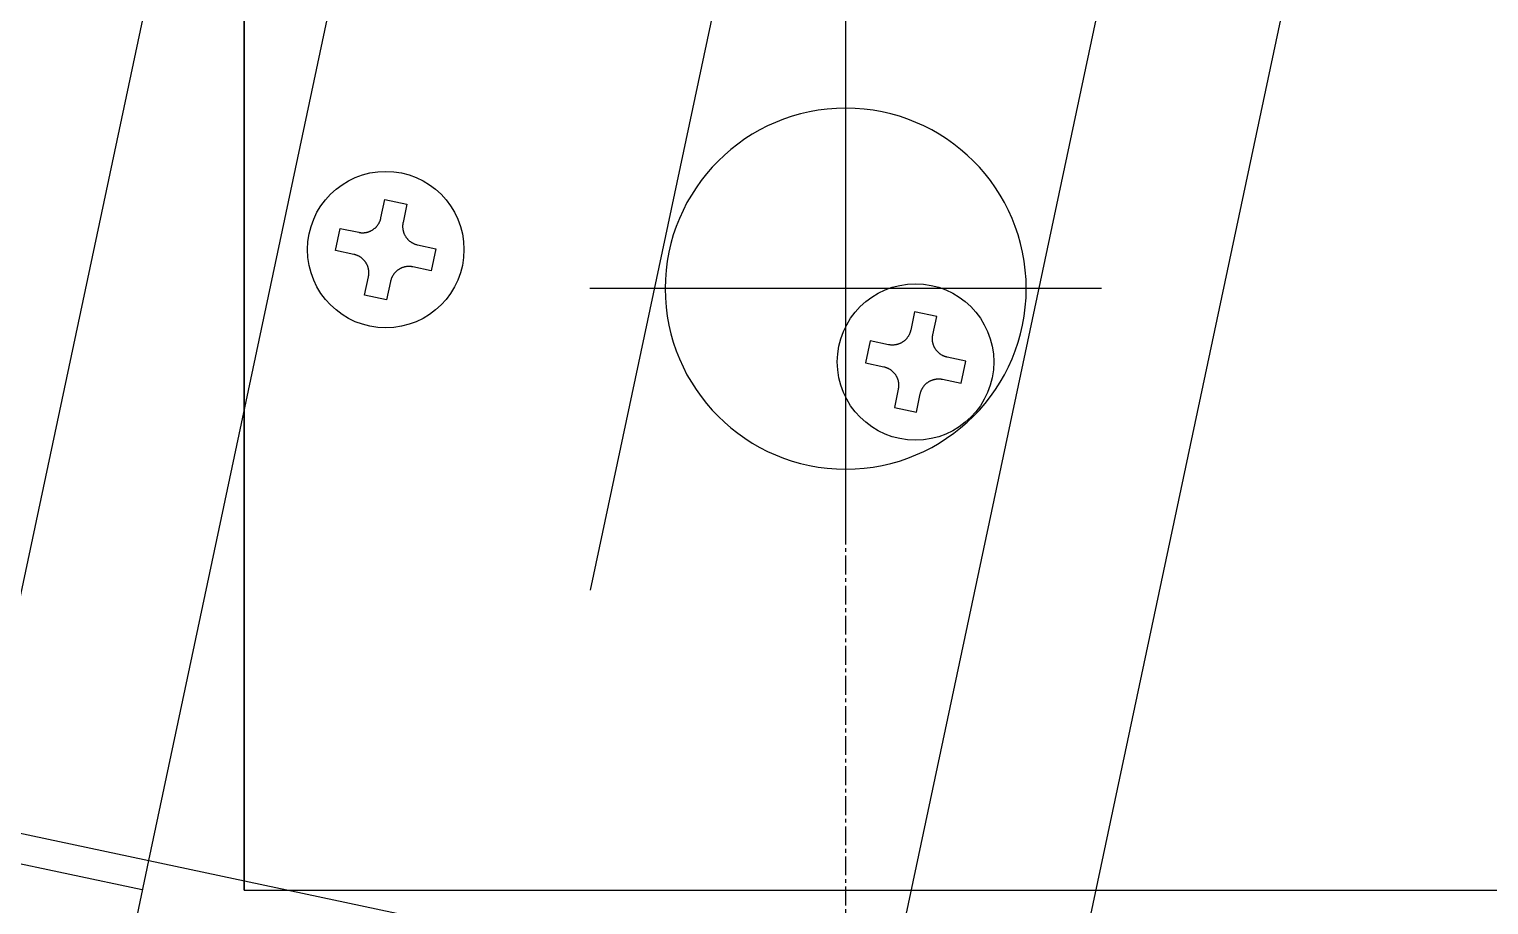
# Model space of a CAD drawing. Extents: x -668440 to 1010955, y -1678500 to 210463.
# Drawn here: x -486829 to -485859, y -898138 to -897556 of the extents above; entities that cross this region are included whole.
import ezdxf

# ---------------------------------------------------------------- set-up
doc = ezdxf.new("R2010")
doc.units = 0
doc.header["$MEASUREMENT"] = 0
doc.linetypes.add('CENTER', pattern=[2, 1.25, -0.25, 0.25, -0.25])
doc.layers.get('0').update_dxf_attribs({"color": 3, "linetype": 'CONTINUOUS'})
for name, color, linetype in [('100', 5, 'CENTER'), ('BOLT', 4, 'CONTINUOUS'), ('C400-N16-4M22_d', 7, 'CONTINUOUS'), ('chole', 7, 'CONTINUOUS'), ('cwr_d', 7, 'CONTINUOUS'), ('注記', 3, 'CONTINUOUS')]:
    doc.layers.add(name, color=color, linetype=linetype)

# ---------------------------------------------------------------- blocks, each defined once
blk = doc.blocks.new('tc02')
at = {"layer": '注記', "color": 4}
blk.add_line((-18602.46, 32824.251), (-18602.46, 32699.284), dxfattribs=at)
at = {"layer": '注記', "color": 4, "linetype": 'Continuous'}
for p, q in [((-18639.46, 32787.617), (-18639.46, 32677.617)), ((-18565.46, 32787.617), (-18565.46, 32677.617)), ((-18627.46, 32765.617), (-18627.46, 32675.617)), ((-18577.46, 32765.617), (-18577.46, 32675.617)), ((-18621.21, 32721.867), (-18619.71, 32721.867)), ((-18621.21, 32720.617), (-18621.21, 32721.867)), ((-18619.71, 32721.867), (-18619.71, 32720.617)), ((-18583.71, 32721.867), (-18585.21, 32721.867)), ((-18585.21, 32721.867), (-18585.21, 32720.617)), ((-18583.71, 32720.617), (-18583.71, 32721.867)), ((-18621.214, 32720.525), (-18621.212, 32720.556)), ((-18621.212, 32720.556), (-18621.211, 32720.586)), ((-18621.211, 32720.586), (-18621.21, 32720.617)), ((-18619.71, 32720.617), (-18619.71, 32720.586)), ((-18619.71, 32720.586), (-18619.709, 32720.556)), ((-18619.709, 32720.556), (-18619.707, 32720.525)), ((-18585.212, 32720.556), (-18585.214, 32720.525)), ((-18585.211, 32720.586), (-18585.212, 32720.556)), ((-18585.21, 32720.617), (-18585.211, 32720.586)), ((-18583.71, 32720.586), (-18583.71, 32720.617)), ((-18583.709, 32720.556), (-18583.71, 32720.586)), ((-18583.707, 32720.525), (-18583.709, 32720.556)), ((-18621.792, 32719.561), (-18621.766, 32719.577)), ((-18621.766, 32719.577), (-18621.741, 32719.595)), ((-18621.741, 32719.595), (-18621.716, 32719.613)), ((-18621.716, 32719.613), (-18621.691, 32719.631)), ((-18621.691, 32719.631), (-18621.667, 32719.65)), ((-18621.667, 32719.65), (-18621.644, 32719.67)), ((-18621.644, 32719.67), (-18621.621, 32719.691)), ((-18621.621, 32719.691), (-18621.598, 32719.711)), ((-18621.598, 32719.711), (-18621.576, 32719.733)), ((-18621.576, 32719.733), (-18621.555, 32719.755)), ((-18621.555, 32719.755), (-18621.534, 32719.777)), ((-18621.534, 32719.777), (-18621.514, 32719.8)), ((-18621.514, 32719.8), (-18621.494, 32719.824)), ((-18621.494, 32719.824), (-18621.475, 32719.848)), ((-18621.475, 32719.848), (-18621.456, 32719.872)), ((-18621.456, 32719.872), (-18621.438, 32719.897)), ((-18621.438, 32719.897), (-18621.421, 32719.922)), ((-18621.421, 32719.922), (-18621.404, 32719.948)), ((-18621.404, 32719.948), (-18621.388, 32719.974)), ((-18621.388, 32719.974), (-18621.373, 32720.001)), ((-18621.373, 32720.001), (-18621.358, 32720.028)), ((-18621.358, 32720.028), (-18621.344, 32720.055)), ((-18621.344, 32720.055), (-18621.33, 32720.082)), ((-18621.33, 32720.082), (-18621.318, 32720.11)), ((-18621.318, 32720.11), (-18621.306, 32720.139)), ((-18621.306, 32720.139), (-18621.294, 32720.167)), ((-18621.294, 32720.167), (-18621.283, 32720.196)), ((-18621.283, 32720.196), (-18621.273, 32720.225)), ((-18621.273, 32720.225), (-18621.264, 32720.254)), ((-18621.264, 32720.254), (-18621.256, 32720.284)), ((-18621.256, 32720.284), (-18621.248, 32720.313)), ((-18621.248, 32720.313), (-18621.241, 32720.343)), ((-18621.241, 32720.343), (-18621.234, 32720.373)), ((-18621.234, 32720.373), (-18621.229, 32720.403)), ((-18621.229, 32720.403), (-18621.224, 32720.433)), ((-18621.224, 32720.433), (-18621.22, 32720.464)), ((-18621.22, 32720.464), (-18621.216, 32720.494)), ((-18621.216, 32720.494), (-18621.214, 32720.525)), ((-18619.707, 32720.525), (-18619.704, 32720.494)), ((-18619.704, 32720.494), (-18619.701, 32720.464)), ((-18619.701, 32720.464), (-18619.697, 32720.433)), ((-18619.697, 32720.433), (-18619.692, 32720.403)), ((-18619.692, 32720.403), (-18619.686, 32720.373)), ((-18619.686, 32720.373), (-18619.68, 32720.343)), ((-18619.68, 32720.343), (-18619.673, 32720.313)), ((-18619.673, 32720.313), (-18619.665, 32720.284)), ((-18619.665, 32720.284), (-18619.657, 32720.254)), ((-18619.657, 32720.254), (-18619.647, 32720.225)), ((-18619.647, 32720.225), (-18619.637, 32720.196)), ((-18619.637, 32720.196), (-18619.627, 32720.167)), ((-18619.627, 32720.167), (-18619.615, 32720.139)), ((-18619.615, 32720.139), (-18619.603, 32720.11)), ((-18619.603, 32720.11), (-18619.591, 32720.082)), ((-18619.591, 32720.082), (-18619.577, 32720.055)), ((-18619.577, 32720.055), (-18619.563, 32720.028)), ((-18619.563, 32720.028), (-18619.548, 32720.001)), ((-18619.548, 32720.001), (-18619.533, 32719.974)), ((-18619.533, 32719.974), (-18619.517, 32719.948)), ((-18619.517, 32719.948), (-18619.5, 32719.922)), ((-18619.5, 32719.922), (-18619.483, 32719.897)), ((-18619.483, 32719.897), (-18619.465, 32719.872)), ((-18619.465, 32719.872), (-18619.446, 32719.848)), ((-18619.446, 32719.848), (-18619.427, 32719.824)), ((-18619.427, 32719.824), (-18619.407, 32719.8)), ((-18619.407, 32719.8), (-18619.387, 32719.777)), ((-18619.387, 32719.777), (-18619.366, 32719.755)), ((-18619.366, 32719.755), (-18619.344, 32719.733)), ((-18619.344, 32719.733), (-18619.322, 32719.711)), ((-18619.322, 32719.711), (-18619.3, 32719.691)), ((-18619.3, 32719.691), (-18619.277, 32719.67)), ((-18619.277, 32719.67), (-18619.254, 32719.65)), ((-18619.254, 32719.65), (-18619.23, 32719.631)), ((-18619.23, 32719.631), (-18619.205, 32719.613)), ((-18619.205, 32719.613), (-18619.18, 32719.595)), ((-18619.18, 32719.595), (-18619.155, 32719.577)), ((-18619.155, 32719.577), (-18619.129, 32719.561)), ((-18585.766, 32719.577), (-18585.792, 32719.561)), ((-18585.741, 32719.595), (-18585.766, 32719.577)), ((-18585.716, 32719.613), (-18585.741, 32719.595)), ((-18585.691, 32719.631), (-18585.716, 32719.613)), ((-18585.667, 32719.65), (-18585.691, 32719.631)), ((-18585.644, 32719.67), (-18585.667, 32719.65)), ((-18585.621, 32719.691), (-18585.644, 32719.67)), ((-18585.598, 32719.711), (-18585.621, 32719.691)), ((-18585.576, 32719.733), (-18585.598, 32719.711)), ((-18585.555, 32719.755), (-18585.576, 32719.733)), ((-18585.534, 32719.777), (-18585.555, 32719.755)), ((-18585.514, 32719.8), (-18585.534, 32719.777)), ((-18585.494, 32719.824), (-18585.514, 32719.8)), ((-18585.475, 32719.848), (-18585.494, 32719.824)), ((-18585.456, 32719.872), (-18585.475, 32719.848)), ((-18585.438, 32719.897), (-18585.456, 32719.872)), ((-18585.421, 32719.922), (-18585.438, 32719.897)), ((-18585.404, 32719.948), (-18585.421, 32719.922)), ((-18585.388, 32719.974), (-18585.404, 32719.948)), ((-18585.373, 32720.001), (-18585.388, 32719.974)), ((-18585.358, 32720.028), (-18585.373, 32720.001)), ((-18585.344, 32720.055), (-18585.358, 32720.028)), ((-18585.33, 32720.082), (-18585.344, 32720.055)), ((-18585.318, 32720.11), (-18585.33, 32720.082)), ((-18585.306, 32720.139), (-18585.318, 32720.11)), ((-18585.294, 32720.167), (-18585.306, 32720.139)), ((-18585.283, 32720.196), (-18585.294, 32720.167)), ((-18585.273, 32720.225), (-18585.283, 32720.196)), ((-18585.264, 32720.254), (-18585.273, 32720.225)), ((-18585.256, 32720.284), (-18585.264, 32720.254)), ((-18585.248, 32720.313), (-18585.256, 32720.284)), ((-18585.241, 32720.343), (-18585.248, 32720.313)), ((-18585.234, 32720.373), (-18585.241, 32720.343)), ((-18585.229, 32720.403), (-18585.234, 32720.373)), ((-18585.224, 32720.433), (-18585.229, 32720.403)), ((-18585.22, 32720.464), (-18585.224, 32720.433)), ((-18585.216, 32720.494), (-18585.22, 32720.464)), ((-18585.214, 32720.525), (-18585.216, 32720.494)), ((-18583.704, 32720.494), (-18583.707, 32720.525)), ((-18583.701, 32720.464), (-18583.704, 32720.494)), ((-18583.697, 32720.433), (-18583.701, 32720.464)), ((-18583.692, 32720.403), (-18583.697, 32720.433)), ((-18583.687, 32720.373), (-18583.692, 32720.403)), ((-18583.68, 32720.343), (-18583.687, 32720.373)), ((-18583.673, 32720.313), (-18583.68, 32720.343)), ((-18583.665, 32720.284), (-18583.673, 32720.313)), ((-18583.657, 32720.254), (-18583.665, 32720.284)), ((-18583.647, 32720.225), (-18583.657, 32720.254)), ((-18583.637, 32720.196), (-18583.647, 32720.225)), ((-18583.627, 32720.167), (-18583.637, 32720.196)), ((-18583.615, 32720.139), (-18583.627, 32720.167)), ((-18583.603, 32720.11), (-18583.615, 32720.139)), ((-18583.591, 32720.082), (-18583.603, 32720.11)), ((-18583.577, 32720.055), (-18583.591, 32720.082)), ((-18583.563, 32720.028), (-18583.577, 32720.055)), ((-18583.548, 32720.001), (-18583.563, 32720.028)), ((-18583.533, 32719.974), (-18583.548, 32720.001)), ((-18583.517, 32719.948), (-18583.533, 32719.974)), ((-18583.5, 32719.922), (-18583.517, 32719.948)), ((-18583.482, 32719.897), (-18583.5, 32719.922)), ((-18583.465, 32719.872), (-18583.482, 32719.897)), ((-18583.446, 32719.848), (-18583.465, 32719.872)), ((-18583.427, 32719.824), (-18583.446, 32719.848)), ((-18583.407, 32719.8), (-18583.427, 32719.824)), ((-18583.387, 32719.777), (-18583.407, 32719.8)), ((-18583.366, 32719.755), (-18583.387, 32719.777)), ((-18583.344, 32719.733), (-18583.366, 32719.755)), ((-18583.322, 32719.711), (-18583.344, 32719.733)), ((-18583.3, 32719.691), (-18583.322, 32719.711)), ((-18583.277, 32719.67), (-18583.3, 32719.691)), ((-18583.253, 32719.65), (-18583.277, 32719.67)), ((-18583.229, 32719.631), (-18583.253, 32719.65)), ((-18583.205, 32719.613), (-18583.229, 32719.631)), ((-18583.18, 32719.595), (-18583.205, 32719.613)), ((-18583.155, 32719.577), (-18583.18, 32719.595)), ((-18583.129, 32719.561), (-18583.155, 32719.577)), ((-18623.71, 32717.867), (-18623.71, 32719.367)), ((-18623.71, 32719.367), (-18622.46, 32719.367)), ((-18622.46, 32719.367), (-18622.43, 32719.367)), ((-18622.43, 32719.367), (-18622.399, 32719.368)), ((-18622.399, 32719.368), (-18622.368, 32719.37)), ((-18622.368, 32719.37), (-18622.338, 32719.373)), ((-18622.338, 32719.373), (-18622.307, 32719.376)), ((-18622.307, 32719.376), (-18622.277, 32719.38)), ((-18622.277, 32719.38), (-18622.247, 32719.385)), ((-18622.247, 32719.385), (-18622.216, 32719.391)), ((-18622.216, 32719.391), (-18622.187, 32719.397)), ((-18622.187, 32719.397), (-18622.157, 32719.404)), ((-18622.157, 32719.404), (-18622.127, 32719.412)), ((-18622.127, 32719.412), (-18622.097, 32719.42)), ((-18622.097, 32719.42), (-18622.068, 32719.43)), ((-18622.068, 32719.43), (-18622.039, 32719.44)), ((-18622.039, 32719.44), (-18622.01, 32719.45)), ((-18622.01, 32719.45), (-18621.982, 32719.462)), ((-18621.982, 32719.462), (-18621.954, 32719.474)), ((-18621.954, 32719.474), (-18621.926, 32719.487)), ((-18621.926, 32719.487), (-18621.898, 32719.5)), ((-18621.898, 32719.5), (-18621.871, 32719.514)), ((-18621.871, 32719.514), (-18621.844, 32719.529)), ((-18621.844, 32719.529), (-18621.818, 32719.545)), ((-18621.818, 32719.545), (-18621.792, 32719.561)), ((-18619.129, 32719.561), (-18619.103, 32719.545)), ((-18619.103, 32719.545), (-18619.077, 32719.529)), ((-18619.077, 32719.529), (-18619.05, 32719.514)), ((-18619.05, 32719.514), (-18619.023, 32719.5)), ((-18619.023, 32719.5), (-18618.995, 32719.487)), ((-18618.995, 32719.487), (-18618.967, 32719.474)), ((-18618.967, 32719.474), (-18618.939, 32719.462)), ((-18618.939, 32719.462), (-18618.91, 32719.45)), ((-18618.91, 32719.45), (-18618.882, 32719.44)), ((-18618.882, 32719.44), (-18618.853, 32719.43)), ((-18618.853, 32719.43), (-18618.823, 32719.42)), ((-18618.823, 32719.42), (-18618.794, 32719.412)), ((-18618.794, 32719.412), (-18618.764, 32719.404)), ((-18618.764, 32719.404), (-18618.734, 32719.397)), ((-18618.734, 32719.397), (-18618.704, 32719.391)), ((-18618.704, 32719.391), (-18618.674, 32719.385)), ((-18618.674, 32719.385), (-18618.644, 32719.38)), ((-18618.644, 32719.38), (-18618.614, 32719.376)), ((-18618.614, 32719.376), (-18618.583, 32719.373)), ((-18618.583, 32719.373), (-18618.552, 32719.37)), ((-18618.552, 32719.37), (-18618.522, 32719.368)), ((-18618.522, 32719.368), (-18618.491, 32719.367)), ((-18618.491, 32719.367), (-18618.46, 32719.367)), ((-18618.46, 32719.367), (-18617.21, 32719.367)), ((-18617.21, 32719.367), (-18617.21, 32717.867)), ((-18586.46, 32719.367), (-18587.71, 32719.367)), ((-18587.71, 32719.367), (-18587.71, 32717.867)), ((-18586.43, 32719.367), (-18586.46, 32719.367)), ((-18586.399, 32719.368), (-18586.43, 32719.367)), ((-18586.369, 32719.37), (-18586.399, 32719.368)), ((-18586.338, 32719.373), (-18586.369, 32719.37)), ((-18586.307, 32719.376), (-18586.338, 32719.373)), ((-18586.277, 32719.38), (-18586.307, 32719.376)), ((-18586.247, 32719.385), (-18586.277, 32719.38)), ((-18586.216, 32719.391), (-18586.247, 32719.385)), ((-18586.187, 32719.397), (-18586.216, 32719.391)), ((-18586.157, 32719.404), (-18586.187, 32719.397)), ((-18586.127, 32719.412), (-18586.157, 32719.404)), ((-18586.097, 32719.42), (-18586.127, 32719.412)), ((-18586.068, 32719.43), (-18586.097, 32719.42)), ((-18586.039, 32719.44), (-18586.068, 32719.43)), ((-18586.01, 32719.45), (-18586.039, 32719.44)), ((-18585.982, 32719.462), (-18586.01, 32719.45)), ((-18585.954, 32719.474), (-18585.982, 32719.462)), ((-18585.926, 32719.487), (-18585.954, 32719.474)), ((-18585.898, 32719.5), (-18585.926, 32719.487)), ((-18585.871, 32719.514), (-18585.898, 32719.5)), ((-18585.844, 32719.529), (-18585.871, 32719.514)), ((-18585.818, 32719.545), (-18585.844, 32719.529)), ((-18585.792, 32719.561), (-18585.818, 32719.545)), ((-18583.103, 32719.545), (-18583.129, 32719.561)), ((-18583.077, 32719.529), (-18583.103, 32719.545)), ((-18583.05, 32719.514), (-18583.077, 32719.529)), ((-18583.023, 32719.5), (-18583.05, 32719.514)), ((-18582.995, 32719.487), (-18583.023, 32719.5)), ((-18582.967, 32719.474), (-18582.995, 32719.487)), ((-18582.939, 32719.462), (-18582.967, 32719.474)), ((-18582.91, 32719.45), (-18582.939, 32719.462)), ((-18582.882, 32719.44), (-18582.91, 32719.45)), ((-18582.853, 32719.43), (-18582.882, 32719.44)), ((-18582.823, 32719.42), (-18582.853, 32719.43)), ((-18582.794, 32719.412), (-18582.823, 32719.42)), ((-18582.764, 32719.404), (-18582.794, 32719.412)), ((-18582.734, 32719.397), (-18582.764, 32719.404)), ((-18582.704, 32719.391), (-18582.734, 32719.397)), ((-18582.674, 32719.385), (-18582.704, 32719.391)), ((-18582.644, 32719.38), (-18582.674, 32719.385)), ((-18582.613, 32719.376), (-18582.644, 32719.38)), ((-18582.583, 32719.373), (-18582.613, 32719.376)), ((-18582.552, 32719.37), (-18582.583, 32719.373)), ((-18582.522, 32719.368), (-18582.552, 32719.37)), ((-18582.491, 32719.367), (-18582.522, 32719.368)), ((-18582.46, 32719.367), (-18582.491, 32719.367)), ((-18581.21, 32719.367), (-18582.46, 32719.367)), ((-18581.21, 32717.867), (-18581.21, 32719.367)), ((-18622.46, 32717.867), (-18623.71, 32717.867)), ((-18622.43, 32717.866), (-18622.46, 32717.867)), ((-18622.399, 32717.865), (-18622.43, 32717.866)), ((-18622.368, 32717.863), (-18622.399, 32717.865)), ((-18622.338, 32717.861), (-18622.368, 32717.863)), ((-18622.307, 32717.857), (-18622.338, 32717.861)), ((-18622.277, 32717.853), (-18622.307, 32717.857)), ((-18622.247, 32717.848), (-18622.277, 32717.853)), ((-18622.216, 32717.843), (-18622.247, 32717.848)), ((-18622.187, 32717.836), (-18622.216, 32717.843)), ((-18622.157, 32717.829), (-18622.187, 32717.836)), ((-18622.127, 32717.821), (-18622.157, 32717.829)), ((-18622.097, 32717.813), (-18622.127, 32717.821)), ((-18622.068, 32717.804), (-18622.097, 32717.813)), ((-18622.039, 32717.794), (-18622.068, 32717.804)), ((-18622.01, 32717.783), (-18622.039, 32717.794)), ((-18621.982, 32717.772), (-18622.01, 32717.783)), ((-18621.954, 32717.759), (-18621.982, 32717.772)), ((-18621.926, 32717.747), (-18621.954, 32717.759)), ((-18621.898, 32717.733), (-18621.926, 32717.747)), ((-18621.871, 32717.719), (-18621.898, 32717.733)), ((-18621.844, 32717.704), (-18621.871, 32717.719)), ((-18621.818, 32717.689), (-18621.844, 32717.704)), ((-18621.792, 32717.673), (-18621.818, 32717.689)), ((-18621.766, 32717.656), (-18621.792, 32717.673)), ((-18621.741, 32717.639), (-18621.766, 32717.656)), ((-18621.716, 32717.621), (-18621.741, 32717.639)), ((-18619.18, 32717.639), (-18619.205, 32717.621)), ((-18619.155, 32717.656), (-18619.18, 32717.639)), ((-18619.129, 32717.673), (-18619.155, 32717.656)), ((-18619.103, 32717.689), (-18619.129, 32717.673)), ((-18619.077, 32717.704), (-18619.103, 32717.689)), ((-18619.05, 32717.719), (-18619.077, 32717.704)), ((-18619.023, 32717.733), (-18619.05, 32717.719)), ((-18618.995, 32717.747), (-18619.023, 32717.733)), ((-18618.967, 32717.759), (-18618.995, 32717.747)), ((-18618.939, 32717.772), (-18618.967, 32717.759)), ((-18618.91, 32717.783), (-18618.939, 32717.772)), ((-18618.882, 32717.794), (-18618.91, 32717.783)), ((-18618.853, 32717.804), (-18618.882, 32717.794)), ((-18618.823, 32717.813), (-18618.853, 32717.804)), ((-18618.794, 32717.821), (-18618.823, 32717.813)), ((-18618.764, 32717.829), (-18618.794, 32717.821)), ((-18618.734, 32717.836), (-18618.764, 32717.829)), ((-18618.704, 32717.843), (-18618.734, 32717.836)), ((-18618.674, 32717.848), (-18618.704, 32717.843)), ((-18618.644, 32717.853), (-18618.674, 32717.848)), ((-18618.614, 32717.857), (-18618.644, 32717.853)), ((-18618.583, 32717.861), (-18618.614, 32717.857)), ((-18618.552, 32717.863), (-18618.583, 32717.861)), ((-18618.522, 32717.865), (-18618.552, 32717.863)), ((-18618.491, 32717.866), (-18618.522, 32717.865)), ((-18618.46, 32717.867), (-18618.491, 32717.866)), ((-18617.21, 32717.867), (-18618.46, 32717.867)), ((-18587.71, 32717.867), (-18586.46, 32717.867)), ((-18586.46, 32717.867), (-18586.43, 32717.866)), ((-18586.43, 32717.866), (-18586.399, 32717.865)), ((-18586.399, 32717.865), (-18586.369, 32717.863)), ((-18586.369, 32717.863), (-18586.338, 32717.861)), ((-18586.338, 32717.861), (-18586.307, 32717.857)), ((-18586.307, 32717.857), (-18586.277, 32717.853)), ((-18586.277, 32717.853), (-18586.247, 32717.848)), ((-18586.247, 32717.848), (-18586.216, 32717.843)), ((-18586.216, 32717.843), (-18586.187, 32717.836)), ((-18586.187, 32717.836), (-18586.157, 32717.829)), ((-18586.157, 32717.829), (-18586.127, 32717.821)), ((-18586.127, 32717.821), (-18586.097, 32717.813)), ((-18586.097, 32717.813), (-18586.068, 32717.804)), ((-18586.068, 32717.804), (-18586.039, 32717.794)), ((-18586.039, 32717.794), (-18586.01, 32717.783)), ((-18586.01, 32717.783), (-18585.982, 32717.772)), ((-18585.982, 32717.772), (-18585.954, 32717.759)), ((-18585.954, 32717.759), (-18585.926, 32717.747)), ((-18585.926, 32717.747), (-18585.898, 32717.733)), ((-18585.898, 32717.733), (-18585.871, 32717.719)), ((-18585.871, 32717.719), (-18585.844, 32717.704)), ((-18585.844, 32717.704), (-18585.818, 32717.689)), ((-18585.818, 32717.689), (-18585.792, 32717.673)), ((-18585.792, 32717.673), (-18585.766, 32717.656)), ((-18585.766, 32717.656), (-18585.741, 32717.639)), ((-18585.741, 32717.639), (-18585.716, 32717.621)), ((-18583.205, 32717.621), (-18583.18, 32717.639)), ((-18583.18, 32717.639), (-18583.155, 32717.656)), ((-18583.155, 32717.656), (-18583.129, 32717.673)), ((-18583.129, 32717.673), (-18583.103, 32717.689)), ((-18583.103, 32717.689), (-18583.077, 32717.704)), ((-18583.077, 32717.704), (-18583.05, 32717.719)), ((-18583.05, 32717.719), (-18583.023, 32717.733)), ((-18583.023, 32717.733), (-18582.995, 32717.747)), ((-18582.995, 32717.747), (-18582.967, 32717.759)), ((-18582.967, 32717.759), (-18582.939, 32717.772)), ((-18582.939, 32717.772), (-18582.91, 32717.783)), ((-18582.91, 32717.783), (-18582.882, 32717.794)), ((-18582.882, 32717.794), (-18582.853, 32717.804)), ((-18582.853, 32717.804), (-18582.823, 32717.813)), ((-18582.823, 32717.813), (-18582.794, 32717.821)), ((-18582.794, 32717.821), (-18582.764, 32717.829)), ((-18582.764, 32717.829), (-18582.734, 32717.836)), ((-18582.734, 32717.836), (-18582.704, 32717.843)), ((-18582.704, 32717.843), (-18582.674, 32717.848)), ((-18582.674, 32717.848), (-18582.644, 32717.853)), ((-18582.644, 32717.853), (-18582.613, 32717.857)), ((-18582.613, 32717.857), (-18582.583, 32717.861)), ((-18582.583, 32717.861), (-18582.552, 32717.863)), ((-18582.552, 32717.863), (-18582.522, 32717.865)), ((-18582.522, 32717.865), (-18582.491, 32717.866)), ((-18582.491, 32717.866), (-18582.46, 32717.867)), ((-18582.46, 32717.867), (-18581.21, 32717.867)), ((-18621.691, 32717.602), (-18621.716, 32717.621)), ((-18621.667, 32717.583), (-18621.691, 32717.602)), ((-18621.644, 32717.563), (-18621.667, 32717.583)), ((-18621.621, 32717.543), (-18621.644, 32717.563)), ((-18621.598, 32717.522), (-18621.621, 32717.543)), ((-18621.576, 32717.5), (-18621.598, 32717.522)), ((-18621.555, 32717.478), (-18621.576, 32717.5)), ((-18621.534, 32717.456), (-18621.555, 32717.478)), ((-18621.514, 32717.433), (-18621.534, 32717.456)), ((-18621.494, 32717.41), (-18621.514, 32717.433)), ((-18621.475, 32717.386), (-18621.494, 32717.41)), ((-18621.456, 32717.361), (-18621.475, 32717.386)), ((-18621.438, 32717.336), (-18621.456, 32717.361)), ((-18621.421, 32717.311), (-18621.438, 32717.336)), ((-18621.404, 32717.285), (-18621.421, 32717.311)), ((-18621.388, 32717.259), (-18621.404, 32717.285)), ((-18621.373, 32717.233), (-18621.388, 32717.259)), ((-18621.358, 32717.206), (-18621.373, 32717.233)), ((-18621.344, 32717.178), (-18621.358, 32717.206)), ((-18621.33, 32717.151), (-18621.344, 32717.178)), ((-18621.318, 32717.123), (-18621.33, 32717.151)), ((-18621.306, 32717.095), (-18621.318, 32717.123)), ((-18621.294, 32717.066), (-18621.306, 32717.095)), ((-18621.283, 32717.037), (-18621.294, 32717.066)), ((-18621.273, 32717.009), (-18621.283, 32717.037)), ((-18621.264, 32716.979), (-18621.273, 32717.009)), ((-18621.256, 32716.95), (-18621.264, 32716.979)), ((-18621.248, 32716.92), (-18621.256, 32716.95)), ((-18621.241, 32716.89), (-18621.248, 32716.92)), ((-18621.234, 32716.86), (-18621.241, 32716.89)), ((-18621.229, 32716.83), (-18621.234, 32716.86)), ((-18621.224, 32716.8), (-18621.229, 32716.83)), ((-18621.22, 32716.769), (-18621.224, 32716.8)), ((-18621.216, 32716.739), (-18621.22, 32716.769)), ((-18621.214, 32716.708), (-18621.216, 32716.739)), ((-18621.212, 32716.678), (-18621.214, 32716.708)), ((-18621.211, 32716.647), (-18621.212, 32716.678)), ((-18619.709, 32716.678), (-18619.71, 32716.647)), ((-18619.707, 32716.708), (-18619.709, 32716.678)), ((-18619.704, 32716.739), (-18619.707, 32716.708)), ((-18619.701, 32716.769), (-18619.704, 32716.739)), ((-18619.697, 32716.8), (-18619.701, 32716.769)), ((-18619.692, 32716.83), (-18619.697, 32716.8)), ((-18619.686, 32716.86), (-18619.692, 32716.83)), ((-18619.68, 32716.89), (-18619.686, 32716.86)), ((-18619.673, 32716.92), (-18619.68, 32716.89)), ((-18619.665, 32716.95), (-18619.673, 32716.92)), ((-18619.657, 32716.979), (-18619.665, 32716.95)), ((-18619.647, 32717.009), (-18619.657, 32716.979)), ((-18619.637, 32717.037), (-18619.647, 32717.009)), ((-18619.627, 32717.066), (-18619.637, 32717.037)), ((-18619.615, 32717.095), (-18619.627, 32717.066)), ((-18619.603, 32717.123), (-18619.615, 32717.095)), ((-18619.591, 32717.151), (-18619.603, 32717.123)), ((-18619.577, 32717.178), (-18619.591, 32717.151)), ((-18619.563, 32717.206), (-18619.577, 32717.178)), ((-18619.548, 32717.233), (-18619.563, 32717.206)), ((-18619.533, 32717.259), (-18619.548, 32717.233)), ((-18619.517, 32717.285), (-18619.533, 32717.259)), ((-18619.5, 32717.311), (-18619.517, 32717.285)), ((-18619.483, 32717.336), (-18619.5, 32717.311)), ((-18619.465, 32717.361), (-18619.483, 32717.336)), ((-18619.446, 32717.386), (-18619.465, 32717.361)), ((-18619.427, 32717.41), (-18619.446, 32717.386)), ((-18619.407, 32717.433), (-18619.427, 32717.41)), ((-18619.387, 32717.456), (-18619.407, 32717.433)), ((-18619.366, 32717.478), (-18619.387, 32717.456)), ((-18619.344, 32717.5), (-18619.366, 32717.478)), ((-18619.322, 32717.522), (-18619.344, 32717.5)), ((-18619.3, 32717.543), (-18619.322, 32717.522)), ((-18619.277, 32717.563), (-18619.3, 32717.543)), ((-18619.254, 32717.583), (-18619.277, 32717.563)), ((-18619.23, 32717.602), (-18619.254, 32717.583)), ((-18619.205, 32717.621), (-18619.23, 32717.602)), ((-18585.716, 32717.621), (-18585.691, 32717.602)), ((-18585.691, 32717.602), (-18585.667, 32717.583)), ((-18585.667, 32717.583), (-18585.644, 32717.563)), ((-18585.644, 32717.563), (-18585.621, 32717.543)), ((-18585.621, 32717.543), (-18585.598, 32717.522)), ((-18585.598, 32717.522), (-18585.576, 32717.5)), ((-18585.576, 32717.5), (-18585.555, 32717.478)), ((-18585.555, 32717.478), (-18585.534, 32717.456)), ((-18585.534, 32717.456), (-18585.514, 32717.433)), ((-18585.514, 32717.433), (-18585.494, 32717.41)), ((-18585.494, 32717.41), (-18585.475, 32717.386)), ((-18585.475, 32717.386), (-18585.456, 32717.361)), ((-18585.456, 32717.361), (-18585.438, 32717.336)), ((-18585.438, 32717.336), (-18585.421, 32717.311)), ((-18585.421, 32717.311), (-18585.404, 32717.285)), ((-18585.404, 32717.285), (-18585.388, 32717.259)), ((-18585.388, 32717.259), (-18585.373, 32717.233)), ((-18585.373, 32717.233), (-18585.358, 32717.206)), ((-18585.358, 32717.206), (-18585.344, 32717.178)), ((-18585.344, 32717.178), (-18585.33, 32717.151)), ((-18585.33, 32717.151), (-18585.318, 32717.123)), ((-18585.318, 32717.123), (-18585.306, 32717.095)), ((-18585.306, 32717.095), (-18585.294, 32717.066)), ((-18585.294, 32717.066), (-18585.283, 32717.037)), ((-18585.283, 32717.037), (-18585.273, 32717.009)), ((-18585.273, 32717.009), (-18585.264, 32716.979)), ((-18585.264, 32716.979), (-18585.256, 32716.95)), ((-18585.256, 32716.95), (-18585.248, 32716.92)), ((-18585.248, 32716.92), (-18585.241, 32716.89)), ((-18585.241, 32716.89), (-18585.234, 32716.86)), ((-18585.234, 32716.86), (-18585.229, 32716.83)), ((-18585.229, 32716.83), (-18585.224, 32716.8)), ((-18585.224, 32716.8), (-18585.22, 32716.769)), ((-18585.22, 32716.769), (-18585.216, 32716.739)), ((-18585.216, 32716.739), (-18585.214, 32716.708)), ((-18585.214, 32716.708), (-18585.212, 32716.678)), ((-18585.212, 32716.678), (-18585.211, 32716.647)), ((-18583.71, 32716.647), (-18583.709, 32716.678)), ((-18583.709, 32716.678), (-18583.707, 32716.708)), ((-18583.707, 32716.708), (-18583.704, 32716.739)), ((-18583.704, 32716.739), (-18583.701, 32716.769)), ((-18583.701, 32716.769), (-18583.697, 32716.8)), ((-18583.697, 32716.8), (-18583.692, 32716.83)), ((-18583.692, 32716.83), (-18583.687, 32716.86)), ((-18583.687, 32716.86), (-18583.68, 32716.89)), ((-18583.68, 32716.89), (-18583.673, 32716.92)), ((-18583.673, 32716.92), (-18583.665, 32716.95)), ((-18583.665, 32716.95), (-18583.657, 32716.979)), ((-18583.657, 32716.979), (-18583.647, 32717.009)), ((-18583.647, 32717.009), (-18583.637, 32717.037)), ((-18583.637, 32717.037), (-18583.627, 32717.066)), ((-18583.627, 32717.066), (-18583.615, 32717.095)), ((-18583.615, 32717.095), (-18583.603, 32717.123)), ((-18583.603, 32717.123), (-18583.591, 32717.151)), ((-18583.591, 32717.151), (-18583.577, 32717.178)), ((-18583.577, 32717.178), (-18583.563, 32717.206)), ((-18583.563, 32717.206), (-18583.548, 32717.233)), ((-18583.548, 32717.233), (-18583.533, 32717.259)), ((-18583.533, 32717.259), (-18583.517, 32717.285)), ((-18583.517, 32717.285), (-18583.5, 32717.311)), ((-18583.5, 32717.311), (-18583.482, 32717.336)), ((-18583.482, 32717.336), (-18583.465, 32717.361)), ((-18583.465, 32717.361), (-18583.446, 32717.386)), ((-18583.446, 32717.386), (-18583.427, 32717.41)), ((-18583.427, 32717.41), (-18583.407, 32717.433)), ((-18583.407, 32717.433), (-18583.387, 32717.456)), ((-18583.387, 32717.456), (-18583.366, 32717.478)), ((-18583.366, 32717.478), (-18583.344, 32717.5)), ((-18583.344, 32717.5), (-18583.322, 32717.522)), ((-18583.322, 32717.522), (-18583.3, 32717.543)), ((-18583.3, 32717.543), (-18583.277, 32717.563)), ((-18583.277, 32717.563), (-18583.253, 32717.583)), ((-18583.253, 32717.583), (-18583.23, 32717.602)), ((-18583.23, 32717.602), (-18583.205, 32717.621)), ((-18621.21, 32716.617), (-18621.211, 32716.647)), ((-18621.21, 32715.367), (-18621.21, 32716.617)), ((-18619.71, 32716.647), (-18619.71, 32716.617)), ((-18619.71, 32716.617), (-18619.71, 32715.367)), ((-18585.211, 32716.647), (-18585.21, 32716.617)), ((-18585.21, 32716.617), (-18585.21, 32715.367)), ((-18583.71, 32716.617), (-18583.71, 32716.647)), ((-18583.71, 32715.367), (-18583.71, 32716.617)), ((-18619.71, 32715.367), (-18621.21, 32715.367)), ((-18585.21, 32715.367), (-18583.71, 32715.367)), ((-18637.46, 32675.617), (-18602.46, 32675.617)), ((-18627.46, 32675.617), (-18627.46, 32655.617)), ((-18627.46, 32673.617), (-18641.46, 32673.617))]:
    blk.add_line(p, q, dxfattribs=at)
for centre in [(-18620.46, 32718.617), (-18584.46, 32718.617)]:
    blk.add_circle(centre, 5.2, dxfattribs=at)
blk = doc.blocks.new('剛接合部C1Y')
at = {"layer": '100'}
blk.add_line((-215698.46888, -397002.59222), (-215698.46888, -393132.59222), dxfattribs=at)
at = {"layer": 'BOLT'}
for p, q in [((-215698.46888, -394414.59222), (-215698.46888, -394380.59222)), ((-215681.46888, -394397.59222), (-215715.46888, -394397.59222))]:
    blk.add_line(p, q, dxfattribs=at)
at = {"layer": 'C400-N16-4M22_d'}
for q in [(-215738.46888, -394297.59222), (-215599.46888, -394437.59222)]:
    blk.add_line((-215738.46888, -394437.59222), q, dxfattribs=at)
at = {"layer": 'C400-N16-4M22_d', "extrusion": (0, 6.12323e-17, -1)}
blk.add_circle((215698.46888, -394397.59222), 12, dxfattribs=at)
at = {"layer": 'chole', "extrusion": (0, 6.12323e-17, -1)}
blk.add_circle((215698.46888, -394397.59222), 12, dxfattribs=at)
at = {"layer": 'cwr_d'}
for p, q in [((-215738.46888, -394297.59222), (-215738.46888, -394437.59222)), ((-215738.46888, -394437.59222), (-215598.46888, -394437.59222))]:
    blk.add_line(p, q, dxfattribs=at)
at = {"layer": 'cwr_d', "extrusion": (0, 6.12323e-17, -1)}
blk.add_circle((215698.46888, -394397.59222), 12, dxfattribs=at)
at = {"rotation": 348.0238675557966}
blk.add_blockref('tc02', (-204303.12698, -430265.28802), dxfattribs=at)

msp = doc.modelspace()

# ---------------------------------------------------------------- block references
at = {"xscale": 10, "yscale": 10, "zscale": 10}
msp.add_blockref('剛接合部C1Y', (1670698.6842, 3046247.35843, 5600), dxfattribs=at)

doc.saveas('drawing.dxf')
